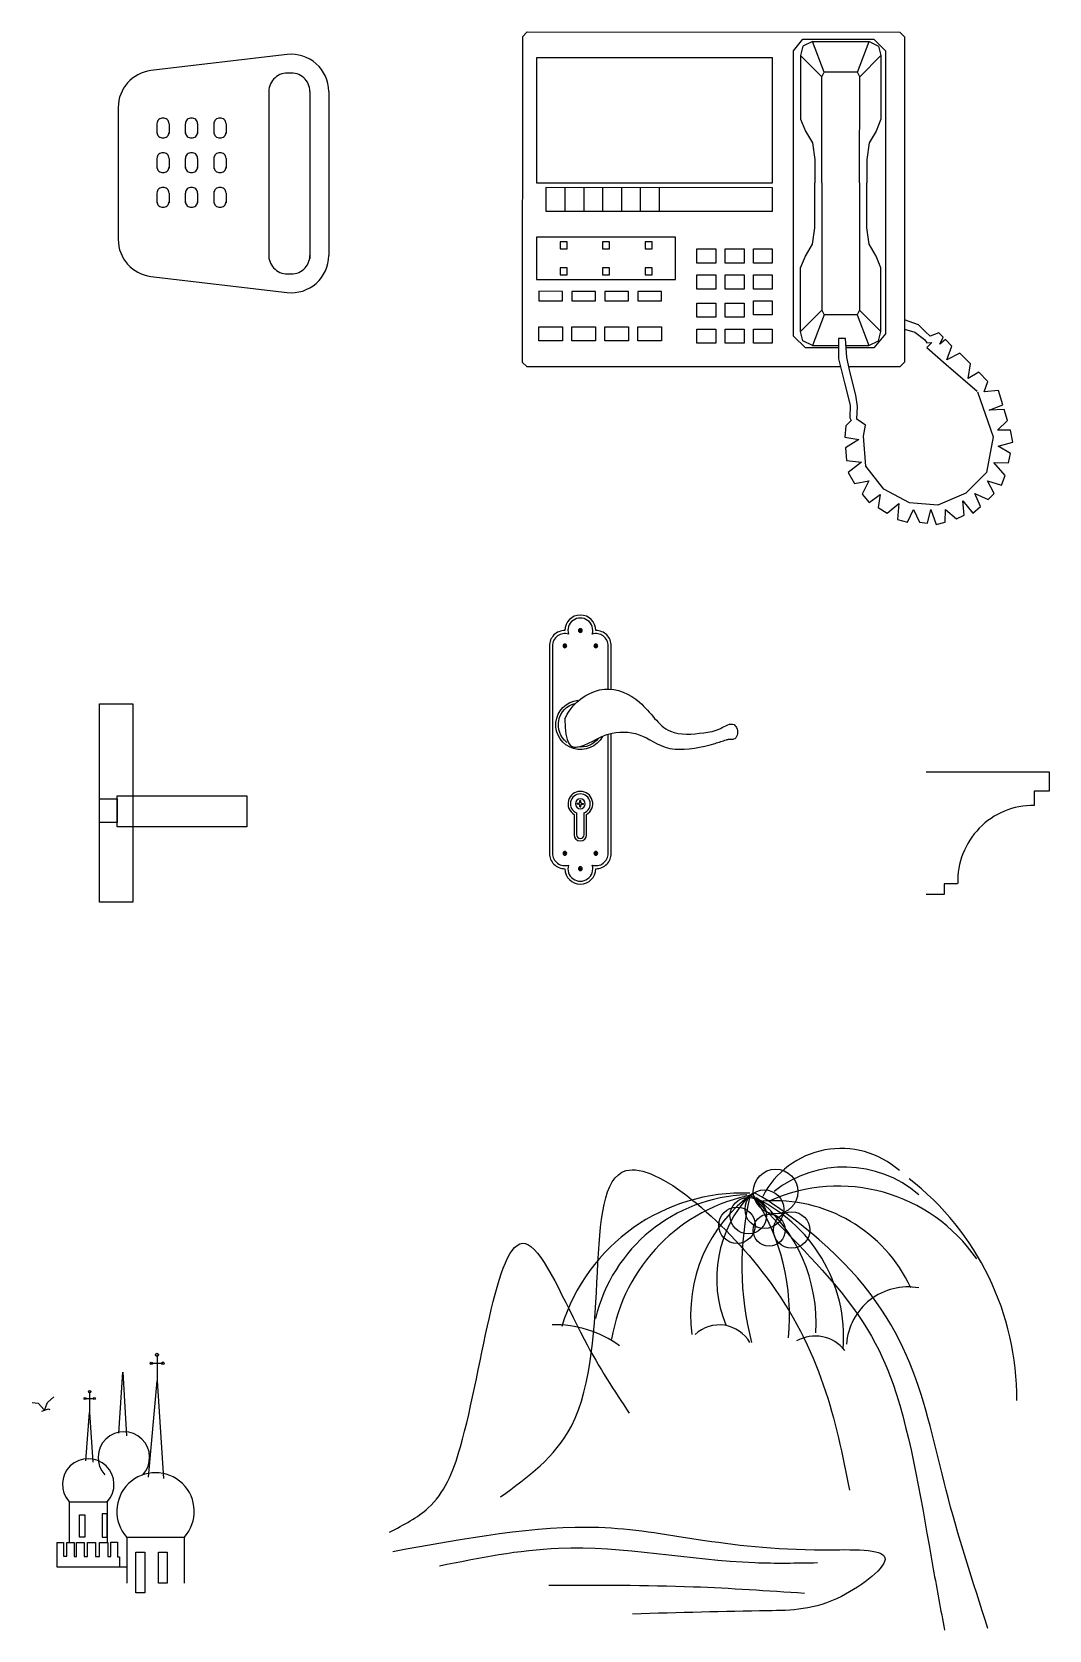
# Model space of a CAD drawing. Extents: x -42728 to 99010, y -18674 to 47645.
# Drawn here: x 56954 to 57776, y 5553 to 6844 of the extents above; entities that cross this region are included whole.
import ezdxf

# ---------------------------------------------------------------- set-up
doc = ezdxf.new("R2010")
doc.units = 0
doc.header["$LTSCALE"] = 100
doc.header["$MEASUREMENT"] = 0
doc.layers.get('0').update_dxf_attribs({"linetype": 'CONTINUOUS'})
for name, color, linetype in [('1', 1, 'CONTINUOUS'), ('2', 3, 'CONTINUOUS'), ('3', 4, 'CONTINUOUS'), ('9', 9, 'CONTINUOUS'), ('A-FURN', 7, 'CONTINUOUS'), ('ELEC', 7, 'CONTINUOUS'), ('PUB_TEXT', 7, 'CONTINUOUS'), ('WALL', 140, 'CONTINUOUS'), ('WINDOW', 2, 'CONTINUOUS'), ('电气', 2, 'CONTINUOUS')]:
    doc.layers.add(name, color=color, linetype=linetype)

# ---------------------------------------------------------------- blocks, each defined once
blk = doc.blocks.new('门把手')
at = {"layer": '2', "color": 2}
blk.add_lwpolyline([(-22.5, 92.8), (-22.5, 127.8, -0.414214), (-10, 140.2, -1), (15, 140.2, -0.414214), (27.5, 127.8), (27.5, -39.8, -0.414214), (15, -52.2, -1), (-10, -52.2, -0.414214), (-22.5, -39.8), (-22.5, 57.1)], format="xyb", dxfattribs=at)
blk.add_lwpolyline([(-2.5, -24.8), (-2.5, -8.4, -3.732051), (7.5, -8.4), (7.5, -24.8, -1)], format="xyb", close=True, dxfattribs=at)
blk.add_arc((2.3, 64), 20, 207.7289, 83.9003, dxfattribs=at)
blk.add_spline([(15.1, 68.9), (10.8, 76), (-17.1, 92.8), (-45.4, 82.3), (-70.2, 58.9), (-97.2, 57.6), (-110.6, 61.1), (-121.6, 64.2), (-124.1, 55.6), (-121.2, 52.3), (-118.5, 52.2), (-115.5, 51.9)], degree=3, dxfattribs=at)
blk.add_open_spline([(15.1, 68.9), (14.7, 47.7), (2.4, 42), (-18.2, 60.6), (-50.8, 56.9), (-66.5, 40.9), (-99.1, 46.2), (-112.3, 51), (-115.5, 51.9)], degree=3, knots=[0, 0, 0, 0, 9.134581, 26.256153, 38.420203, 52.094036, 62.366297, 65.251751, 65.251751, 65.251751, 65.251751], dxfattribs=at)
at = {"layer": '3'}
blk.add_line((2.8, -2.2), (2.2, -2.2), dxfattribs=at)
blk.add_lwpolyline([(-20, 92.9), (-20, 127.8, -0.504668), (-7.1, 137.3, -1.354249), (12.1, 137.3, -0.504668), (25, 127.8), (25, -39.8, -0.504668), (12.1, -49.3, -1.354249), (-7.1, -49.3, -0.504668), (-20, -39.8), (-20, 56.4)], format="xyb", dxfattribs=at)
blk.add_lwpolyline([(-0.5, -24.8), (-0.5, -7.2, -5.138733), (5.5, -7.2), (5.5, -24.8, -1)], format="xyb", close=True, dxfattribs=at)
for start, end in [(308.0923, 74.8683), (217.0686, 277.9122)]:
    blk.add_arc((2.3, 64), 18, start, end, dxfattribs=at)
at = {"layer": '9'}
for p, q in [((2.4, 140.4), (1.6, 140.4)), ((2.4, 140.4), (1.6, 140.4)), ((2.4, 140.1), (1.6, 140.1)), ((2.4, 141.1), (2.4, 140.4)), ((2.7, 140.4), (2.4, 140.1)), ((2.4, 140.4), (2.7, 140.1)), ((2.4, 140.1), (2.4, 139.4)), ((2.7, 141.1), (2.7, 140.4)), ((3.4, 140.4), (2.7, 140.4)), ((3.4, 140.4), (2.7, 140.4)), ((2.7, 140.1), (2.7, 139.4)), ((3.4, 140.1), (2.7, 140.1)), ((-10.2, 127.9), (-10.9, 127.9)), ((-10.2, 127.9), (-10.9, 127.9)), ((-10.2, 127.6), (-10.9, 127.6)), ((-10.2, 128.6), (-10.2, 127.9)), ((-9.8, 127.9), (-10.2, 127.6)), ((-10.2, 127.9), (-9.8, 127.6)), ((-10.2, 127.6), (-10.2, 126.9)), ((-9.8, 128.6), (-9.8, 127.9)), ((-9.1, 127.9), (-9.8, 127.9)), ((-9.1, 127.9), (-9.8, 127.9)), ((-9.8, 127.6), (-9.8, 126.9)), ((-9.1, 127.6), (-9.8, 127.6)), ((14.1, 127.9), (14.8, 127.9)), ((14.1, 127.9), (14.8, 127.9)), ((14.1, 127.6), (14.8, 127.6)), ((14.8, 128.6), (14.8, 127.9)), ((15.2, 127.9), (14.8, 127.6)), ((14.8, 127.9), (15.2, 127.6)), ((14.8, 127.6), (14.8, 126.9)), ((15.2, 128.6), (15.2, 127.9)), ((15.2, 127.9), (15.9, 127.9)), ((15.2, 127.9), (15.9, 127.9)), ((15.2, 127.6), (15.9, 127.6)), ((15.2, 127.6), (15.2, 126.9)), ((1.5, 0.5), (0, 0.5)), ((0, 0), (0, 0.5)), ((1.5, 0), (0, 0)), ((2.8, 2.8), (2.2, 2.8)), ((2.2, 1.2), (2.2, 2.8)), ((2.8, 1.2), (2.8, 2.8)), ((3.5, 0.5), (5, 0.5)), ((3.5, 0), (5, 0)), ((5, 0), (5, 0.5)), ((5, 0), (5, 0.5)), ((2.2, -2.2), (2.2, -0.7)), ((2.8, -2.2), (2.8, -0.7)), ((-10.2, -39.6), (-10.9, -39.6)), ((-10.2, -39.9), (-10.9, -39.9)), ((-10.2, -39.9), (-10.9, -39.9)), ((-10.2, -39.6), (-10.2, -38.9)), ((-9.8, -39.9), (-10.2, -39.6)), ((-10.2, -39.9), (-9.8, -39.6)), ((-10.2, -40.6), (-10.2, -39.9)), ((-9.8, -39.6), (-9.8, -38.9)), ((-9.1, -39.6), (-9.8, -39.6)), ((-9.1, -39.9), (-9.8, -39.9)), ((-9.1, -39.9), (-9.8, -39.9)), ((-9.8, -40.6), (-9.8, -39.9)), ((2.4, -52.1), (2.4, -51.4)), ((2.7, -52.1), (2.7, -51.4)), ((14.1, -39.6), (14.8, -39.6)), ((14.1, -39.9), (14.8, -39.9)), ((14.1, -39.9), (14.8, -39.9)), ((14.8, -39.6), (14.8, -38.9)), ((15.2, -39.9), (14.8, -39.6)), ((14.8, -39.9), (15.2, -39.6)), ((14.8, -40.6), (14.8, -39.9)), ((15.2, -39.6), (15.2, -38.9)), ((15.2, -39.6), (15.9, -39.6)), ((15.2, -39.9), (15.9, -39.9)), ((15.2, -39.9), (15.9, -39.9)), ((15.2, -40.6), (15.2, -39.9)), ((2.4, -52.1), (1.6, -52.1)), ((2.4, -52.4), (1.6, -52.4)), ((2.4, -52.4), (1.6, -52.4)), ((2.7, -52.4), (2.4, -52.1)), ((2.4, -52.4), (2.7, -52.1)), ((2.4, -53.1), (2.4, -52.4)), ((3.4, -52.1), (2.7, -52.1)), ((3.4, -52.4), (2.7, -52.4)), ((3.4, -52.4), (2.7, -52.4)), ((2.7, -53.1), (2.7, -52.4))]:
    blk.add_line(p, q, dxfattribs=at)
for centre, radius in [((-10, 127.8), 1.5), ((2.5, 140.2), 1.5), ((15, 127.8), 1.5), ((2.5, 0.2), 4), ((-10, -39.8), 1.5), ((15, -39.8), 1.5), ((2.5, -52.2), 1.5)]:
    blk.add_circle(centre, radius, dxfattribs=at)
for centre, radius, start, end in [((2.5, 140.2), 0.9, 170.4059, 189.5941), ((2.5, 140.2), 0.9, 80.4059, 99.5941), ((2.5, 140.2), 0.9, 260.4059, 279.5941), ((2.5, 140.2), 0.9, 350.4059, 9.5941), ((-10, 127.8), 0.9, 170.4059, 189.5941), ((-10, 127.8), 0.9, 80.4059, 99.5941), ((-10, 127.8), 0.9, 260.4059, 279.5941), ((-10, 127.8), 0.9, 350.4059, 9.5941), ((15, 127.8), 0.9, 170.4059, 189.5941), ((15, 127.8), 0.9, 80.4059, 99.5941), ((15, 127.8), 0.9, 260.4059, 279.5941), ((15, 127.8), 0.9, 350.4059, 9.5941), ((2.5, 0.2), 1, 104.4775, 165.5225), ((2.5, 0.2), 1, 14.4775, 75.5225), ((2.5, 0.2), 1, 194.4775, 255.5225), ((2.5, 0.2), 1, 284.4775, 345.5225), ((-10, -39.8), 0.9, 170.4059, 189.5941), ((-10, -39.8), 0.9, 80.4059, 99.5941), ((-10, -39.8), 0.9, 260.4059, 279.5941), ((-10, -39.8), 0.9, 350.4059, 9.5941), ((2.5, -52.2), 0.9, 80.4059, 99.5941), ((15, -39.8), 0.9, 170.4059, 189.5941), ((15, -39.8), 0.9, 80.4059, 99.5941), ((15, -39.8), 0.9, 260.4059, 279.5941), ((15, -39.8), 0.9, 350.4059, 9.5941), ((2.5, -52.2), 0.9, 170.4059, 189.5941), ((2.5, -52.2), 0.9, 260.4059, 279.5941), ((2.5, -52.2), 0.9, 350.4059, 9.5941)]:
    blk.add_arc(centre, radius, start, end, dxfattribs=at)
blk = doc.blocks.new('A$C6F5C03C8')
at = {"layer": 'WINDOW', "xscale": -1}
blk.add_blockref('门把手', (27.5, 64.8), dxfattribs=at)
blk = doc.blocks.new('A$C4FE02266')
at = {"layer": '1'}
blk.add_blockref('A$C6F5C03C8', (0, 0), dxfattribs=at)
blk = doc.blocks.new('A$C5DB312E9')
at = {"layer": 'WALL'}
for p, q in [((0, 99.2), (99.2, 99.2)), ((99.2, 99.2), (99.2, 83.5)), ((99.2, 83.5), (87.2, 83.5)), ((87.2, 83.5), (87.2, 72.1)), ((14.4, 0), (0, 0)), ((14.4, 8.6), (14.4, 0)), ((25.2, 8.6), (14.4, 8.6))]:
    blk.add_line(p, q, dxfattribs=at)
blk.add_arc((86.7, 10.9), 61.2, 89.5003, 181.8777, dxfattribs=at)
blk = doc.blocks.new('A$C4B127549')
at = {"layer": '1'}
blk.add_blockref('A$C5DB312E9', (0, 0), dxfattribs=at)
blk = doc.blocks.new('A$C0CF33B8C')
at = {"color": 0}
for points in [[(0, 160.2), (26.9, 160.2), (26.9, 0), (0, 0)], [(0, 83.7), (14.3, 83.7), (14.3, 64.4), (0, 64.4)], [(14.3, 85.9), (119.2, 85.9), (119.2, 60.9), (14.3, 60.9)]]:
    blk.add_lwpolyline(points, close=True, dxfattribs=at)
blk = doc.blocks.new('图案4')
at = {"color": 9}
for p, q in [((31.4, 167.2), (42.3, 167.2)), ((36.8, 175.1), (36.8, 150.9)), ((1.1, 101.9), (4.7, 158.8)), ((4.7, 158.8), (8.3, 99.5)), ((28.9, 60.7), (36.8, 150.9)), ((36.8, 150.9), (42.9, 59.5)), ((-65.5, 130.6), (-59.6, 135.7)), ((-26.2, 140.6), (-26.2, 121.3)), ((-80, 130.6), (-74.2, 129.9)), ((-74.2, 129.9), (-68.4, 123.3)), ((-71, 122.5), (-64.5, 124.6)), ((-68.4, 123.3), (-65.5, 130.6)), ((-64.5, 124.6), (-63.5, 124.1)), ((-30.5, 134.3), (-21.8, 134.3)), ((-29.8, 75.9), (-26.2, 121.3)), ((-26.2, 121.3), (-23.2, 74.7)), ((-45.4, 37.7), (-45.4, 0.4)), ((-9.7, 37.7), (-9.7, 0.4)), ((-6.5, 0), (0, 0)), ((-6.5, -13.6), (-6.5, 0)), ((0, 0), (0, -13.9)), ((8.6, 4.5), (8.6, -38.5)), ((62.2, 4.5), (62.2, -38.5)), ((-56.7, -0.4), (-50.7, -0.4)), ((-56.7, -0.4), (-56.7, -23.1)), ((-50.7, -0.4), (-50.7, -13.3)), ((-50.7, -13.3), (-47.6, -13.3)), ((-47.6, -0.3), (-40.8, -0.3)), ((-47.6, -13.3), (-47.6, -0.3)), ((-40.8, -0.3), (-40.8, -13.6)), ((-40.8, -13.6), (-38.5, -13.6)), ((-38.5, -0.3), (-31.3, -0.3)), ((-38.5, -13.6), (-38.5, -0.3)), ((-31.3, -0.3), (-31.3, -13.6)), ((-31.3, -13.6), (-28.2, -13.6)), ((-28.2, -0.3), (-20.8, -0.3)), ((-28.2, -13.6), (-28.2, -0.3)), ((-20.8, -0.3), (-20.8, -13.6)), ((-20.8, -13.6), (-17, -13.6)), ((-17, -0.3), (-9.2, -0.3)), ((-17, -13.6), (-17, -0.3)), ((-9.2, -0.3), (-9.2, -13.6)), ((-9.2, -13.6), (-6.5, -13.6)), ((0, -13.9), (1.7, -13.9)), ((1.7, -13.9), (1.7, -23.5)), ((-56.7, -23.1), (8.6, -23.1))]:
    blk.add_line(p, q, dxfattribs=at)
for p, q in [((-45.4, 37.7), (-9.7, 37.7)), ((-35.6, 4.5), (-35.6, 25.5)), ((-35.6, 25.5), (-30.8, 25.5)), ((-30.8, 25.5), (-30.8, 4.5)), ((-14.5, 26.4), (-14.5, 4.5)), ((-9.7, 26.4), (-14.5, 26.4)), ((-9.7, 4.5), (-9.7, 26.4)), ((-30.8, 4.5), (-35.6, 4.5)), ((-14.5, 4.5), (-9.7, 4.5)), ((8.6, 4.5), (62.2, 4.5)), ((17.1, -47.5), (17.1, -9.3)), ((17.1, -9.3), (25.3, -9.3)), ((25.3, -9.3), (25.3, -47.5)), ((38.2, -38.5), (38.2, -9.3)), ((38.2, -9.3), (46.4, -9.3)), ((46.4, -9.3), (46.4, -38.5)), ((46.4, -38.5), (38.2, -38.5)), ((25.3, -47.5), (17.1, -47.5))]:
    blk.add_line(p, q)
for centre, radius in [((31.4, 167.2), 1.15), ((36.8, 175.1), 1.43), ((42.3, 167.2), 1.24), ((-30.5, 134.3), 0.923), ((-26.2, 140.6), 1.15), ((-21.8, 134.3), 0.988)]:
    blk.add_circle(centre, radius)
blk.add_arc((5.8, 79), 24.1, 317.8105, 222.1895, dxfattribs=at)
for centre, radius in [((-27.5, 53.9), 24.1), ((35.4, 28.7), 36.2)]:
    blk.add_arc(centre, radius, 317.8105, 222.1895)
blk = doc.blocks.new('A$C6F4C7394')
at = {"layer": 'ELEC', "xscale": 0.864, "yscale": 0.864, "zscale": 0.864}
blk.add_blockref('图案4', (69.2, 41), dxfattribs=at)
blk = doc.blocks.new('图案2')
at = {"color": 9}
for centre, radius in [((39.22, 175.6), 11.27), ((25.42, 163.43), 9.25), ((33.54, 166.68), 9.77), ((19.74, 158.57), 9.18), ((35.97, 156.13), 8.11), ((47.34, 156.13), 9.18)]:
    blk.add_circle(centre, radius, dxfattribs=at)
for centre, radius, start, end in [((72.26, 152.92), 44.42, 48.42104, 152.87836), ((73.97, 130.63), 57.32, 49.12085, 128.33569), ((70.96, 93.77), 84.54, 34.39835, 114.44637), ((20.03, 70.82), 140.98, 359.7286, 52.1113), ((22.7, 79.09), 95.76, 87.88494, 162.76365), ((27.49, 92.59), 81.44, 92.03164, 166.55606), ((44.37, 86.35), 89.17, 100.6734, 170.55549), ((71.7, 113.48), 75.38, 125.57171, 187.67448), ((71.12, 131.68), 61.67, 136.69876, 202.29729), ((177.07, 137.92), 154.9, 166.84625, 194.41423), ((-4.04, 102.07), 77.59, 355.59538, 66.38387), ((-64.81, 112.74), 111.07, 354.33939, 33.45727), ((-21.36, 109.25), 81.04, 356.44545, 51.14251), ((38.59, 95.14), 75.82, 24.79122, 94.43778), ((105.99, 96.3), 31.12, 79.82992, 175.86324), ((-72.08, 52.9), 55.4, 54.0261, 91.60991), ((10.82, 90.42), 17.81, 30.09658, 133.18852), ((59.11, 83.51), 19.1, 38.13727, 119.2654)]:
    blk.add_arc(centre, radius, start, end, dxfattribs=at)
for points in [[(-99.62, 21.49), (-63.89, 57.18), (-36.29, 186.14), (34.35, 132.61), (76.57, 24.74)], [(146.4, -45.02), (125.29, 24.74), (61.14, 151.27), (27.86, 174.79), (62.77, 135.86), (98.49, 78.27), (118.79, -15.01), (124.47, -45.83)], [(-155.64, 3.65), (-136.15, 15.81), (-119.91, 46.63), (-85.81, 148.83), (-57.4, 100.98), (-34.66, 63.67)], [(-154.02, -6.09), (-50.09, 6.08), (63.58, -5.28), (94.43, -9.33), (72.51, -28.8), (35.16, -36.1), (-33.04, -37.72)], [(-130.47, -13.39), (-70.39, -4.46), (28.67, -11.76), (60.33, -11.76)], [(-75.26, -23.12), (-2.19, -23.93), (53.84, -27.17)]]:
    blk.add_spline(points, degree=3, dxfattribs=at)
blk = doc.blocks.new('A$C62076403')
at = {"layer": 'ELEC', "xscale": 1.6, "yscale": 1.6, "zscale": 1.6}
blk.add_blockref('图案2', (249, 73.3), dxfattribs=at)
blk = doc.blocks.new('A$C70887222')
at = {"layer": '电气', "color": 4, "linetype": 'ByBlock'}
for p, q in [((0.1, 394.2, 0), (0, 131.3, 0)), ((3.9, 398, 0), (0.1, 394.2, 0)), ((3.9, 398, 0), (304.9, 397.9, 0)), ((304.9, 397.9, 0), (308.7, 394.1, 0)), ((308.7, 394.1, 0), (308.6, 131.2, 0)), ((0, 131.3, 0), (3.8, 127.5, 0)), ((308.6, 131.2, 0), (304.8, 127.4, 0)), ((257.1, 127.4, 0), (3.8, 127.5, 0)), ((304.8, 127.4, 0), (263.7, 127.4, 0))]:
    blk.add_line(p, q, dxfattribs=at)
at = {"layer": '电气', "color": 3, "linetype": 'ByBlock'}
for p, q in [((219.1, 382.7, 0), (226.7, 392.2, 0)), ((226.7, 392.2, 0), (283.9, 392.2, 0)), ((234.4, 390.3, 0), (226.7, 386.5, 0)), ((243.9, 365.6, 0), (234.4, 390.3, 0)), ((234.4, 390.3, 0), (280.1, 390.3, 0)), ((270.6, 365.6, 0), (280.1, 390.3, 0)), ((280.1, 390.3, 0), (287.7, 386.5, 0)), ((283.9, 392.2, 0), (293.4, 382.7, 0)), ((202, 377, 0), (11.5, 377, 0)), ((11.5, 377, 0), (11.5, 276.1, 0)), ((202, 276, 0), (202, 377, 0)), ((219.1, 152.2, 0), (219.1, 382.7, 0)), ((226.7, 386.5, 0), (224.8, 378.9, 0)), ((224.8, 378.9, 0), (242, 361.8, 0)), ((224.8, 378.9, 0), (224.8, 327.5, 0)), ((289.6, 378.9, 0), (272.5, 361.8, 0)), ((287.7, 386.5, 0), (289.6, 378.9, 0)), ((289.6, 378.9, 0), (289.6, 327.5, 0)), ((293.4, 382.7, 0), (293.4, 154.1, 0)), ((242, 361.8, 0), (243.9, 365.6, 0)), ((242, 276, 0), (242, 361.8, 0)), ((270.6, 365.6, 0), (243.9, 365.6, 0)), ((272.5, 361.8, 0), (270.6, 365.6, 0)), ((272.4, 276, 0), (272.5, 361.8, 0)), ((224.8, 327.5, 0), (228.6, 317.9, 0)), ((289.6, 327.5, 0), (285.8, 317.9, 0)), ((228.6, 317.9, 0), (234.4, 308.4, 0)), ((285.8, 317.9, 0), (280.1, 308.4, 0)), ((234.4, 308.4, 0), (236.3, 295.1, 0)), ((280.1, 308.4, 0), (278.2, 295.1, 0)), ((236.3, 295.1, 0), (236.2, 276, 0)), ((278.2, 295.1, 0), (278.2, 276, 0)), ((11.5, 276.1, 0), (202, 276, 0)), ((202, 272.2, 0), (19.1, 272.3, 0)), ((19.1, 272.3, 0), (19.1, 253.2, 0)), ((34.3, 272.3, 0), (34.3, 253.2, 0)), ((49.6, 272.3, 0), (49.6, 253.2, 0)), ((64.8, 272.3, 0), (64.8, 253.2, 0)), ((80, 272.3, 0), (80, 253.2, 0)), ((95.3, 272.3, 0), (95.3, 253.2, 0)), ((110.5, 272.3, 0), (110.5, 253.2, 0)), ((202, 253.2, 0), (202, 272.2, 0)), ((236.2, 239.8, 0), (236.2, 276, 0)), ((242, 276, 0), (241.9, 173.2, 0)), ((272.4, 276, 0), (272.4, 173.2, 0)), ((278.2, 239.8, 0), (278.2, 276, 0)), ((19.1, 253.2, 0), (202, 253.2, 0)), ((234.3, 226.5, 0), (236.2, 239.8, 0)), ((280.1, 226.5, 0), (278.2, 239.8, 0)), ((11.5, 232.3, 0), (11.4, 198, 0)), ((123.8, 232.2, 0), (11.5, 232.3, 0)), ((36.2, 228.5, 0), (30.5, 228.5, 0)), ((30.5, 228.5, 0), (30.5, 222.7, 0)), ((30.5, 222.7, 0), (36.2, 222.7, 0)), ((36.2, 222.7, 0), (36.2, 228.5, 0)), ((64.8, 228.4, 0), (64.8, 222.7, 0)), ((70.5, 228.4, 0), (64.8, 228.4, 0)), ((64.8, 222.7, 0), (70.5, 222.7, 0)), ((70.5, 222.7, 0), (70.5, 228.4, 0)), ((99.1, 228.4, 0), (99.1, 222.7, 0)), ((104.8, 228.4, 0), (99.1, 228.4, 0)), ((99.1, 222.7, 0), (104.8, 222.7, 0)), ((104.8, 222.7, 0), (104.8, 228.4, 0)), ((123.8, 198, 0), (123.8, 232.2, 0)), ((141, 222.7, 0), (156.2, 222.7, 0)), ((141, 211.3, 0), (141, 222.7, 0)), ((156.2, 222.7, 0), (156.2, 211.3, 0)), ((163.8, 211.3, 0), (163.8, 222.7, 0)), ((163.8, 222.7, 0), (179.1, 222.7, 0)), ((179.1, 222.7, 0), (179.1, 211.3, 0)), ((186.7, 222.7, 0), (201.9, 222.7, 0)), ((186.7, 211.3, 0), (186.7, 222.7, 0)), ((201.9, 222.7, 0), (201.9, 211.3, 0)), ((228.6, 217, 0), (234.3, 226.5, 0)), ((285.8, 217, 0), (280.1, 226.5, 0)), ((30.5, 207.5, 0), (30.5, 201.8, 0)), ((36.2, 207.5, 0), (30.5, 207.5, 0)), ((36.2, 201.8, 0), (36.2, 207.5, 0)), ((64.8, 207.5, 0), (64.8, 201.8, 0)), ((70.5, 207.5, 0), (64.8, 207.5, 0)), ((70.5, 201.8, 0), (70.5, 207.5, 0)), ((99.1, 207.5, 0), (99.1, 201.8, 0)), ((104.8, 207.5, 0), (99.1, 207.5, 0)), ((104.8, 201.8, 0), (104.8, 207.5, 0)), ((156.2, 211.3, 0), (141, 211.3, 0)), ((179.1, 211.3, 0), (163.8, 211.3, 0)), ((201.9, 211.3, 0), (186.7, 211.3, 0)), ((224.8, 207.5, 0), (228.6, 217, 0)), ((224.8, 156, 0), (224.8, 207.5, 0)), ((289.6, 207.4, 0), (285.8, 217, 0)), ((289.6, 156, 0), (289.6, 207.4, 0)), ((11.4, 198, 0), (123.8, 198, 0)), ((30.5, 201.8, 0), (36.2, 201.8, 0)), ((64.8, 201.8, 0), (70.5, 201.8, 0)), ((99.1, 201.8, 0), (104.8, 201.8, 0)), ((141, 201.8, 0), (156.2, 201.8, 0)), ((141, 190.3, 0), (141, 201.8, 0)), ((156.2, 201.8, 0), (156.2, 190.3, 0)), ((163.8, 201.8, 0), (179.1, 201.8, 0)), ((163.8, 190.3, 0), (163.8, 201.8, 0)), ((179.1, 201.8, 0), (179.1, 190.3, 0)), ((186.7, 201.8, 0), (201.9, 201.7, 0)), ((186.7, 190.3, 0), (186.7, 201.8, 0)), ((201.9, 201.7, 0), (201.9, 190.3, 0)), ((32.4, 188.4, 0), (13.3, 188.5, 0)), ((13.3, 188.5, 0), (13.3, 180.8, 0)), ((13.3, 180.8, 0), (32.4, 180.8, 0)), ((32.4, 180.8, 0), (32.4, 188.4, 0)), ((59.1, 188.4, 0), (40, 188.4, 0)), ((40, 188.4, 0), (40, 180.8, 0)), ((40, 180.8, 0), (59.1, 180.8, 0)), ((59.1, 180.8, 0), (59.1, 188.4, 0)), ((85.7, 188.4, 0), (66.7, 188.4, 0)), ((66.7, 188.4, 0), (66.7, 180.8, 0)), ((66.7, 180.8, 0), (85.7, 180.8, 0)), ((85.7, 180.8, 0), (85.7, 188.4, 0)), ((93.4, 188.4, 0), (93.4, 180.8, 0)), ((112.4, 188.4, 0), (93.4, 188.4, 0)), ((93.4, 180.8, 0), (112.4, 180.8, 0)), ((112.4, 180.8, 0), (112.4, 188.4, 0)), ((156.2, 190.3, 0), (141, 190.3, 0)), ((179.1, 190.3, 0), (163.8, 190.3, 0)), ((201.9, 190.3, 0), (186.7, 190.3, 0)), ((186.7, 169.4, 0), (186.7, 180.8, 0)), ((186.7, 180.8, 0), (201.9, 180.8, 0)), ((201.9, 180.8, 0), (201.9, 169.4, 0)), ((141, 167.5, 0), (141, 178.9, 0)), ((141, 178.9, 0), (156.2, 178.9, 0)), ((156.2, 178.9, 0), (156.2, 167.5, 0)), ((163.8, 167.5, 0), (163.8, 178.9, 0)), ((163.8, 178.9, 0), (179.1, 178.9, 0)), ((179.1, 178.9, 0), (179.1, 167.5, 0)), ((201.9, 169.4, 0), (186.7, 169.4, 0)), ((224.8, 156, 0), (241.9, 173.2, 0)), ((243.8, 169.4, 0), (234.3, 144.6, 0)), ((241.9, 173.2, 0), (243.8, 169.4, 0)), ((270.5, 169.4, 0), (243.8, 169.4, 0)), ((272.4, 173.2, 0), (270.5, 169.4, 0)), ((270.5, 169.4, 0), (280, 144.6, 0)), ((289.6, 156, 0), (272.4, 173.2, 0)), ((13.3, 148.4, 0), (13.3, 159.9, 0)), ((13.3, 159.9, 0), (32.4, 159.9, 0)), ((32.4, 159.9, 0), (32.4, 148.4, 0)), ((40, 148.4, 0), (40, 159.9, 0)), ((40, 159.9, 0), (59.1, 159.9, 0)), ((59.1, 159.9, 0), (59.1, 148.4, 0)), ((66.7, 148.4, 0), (66.7, 159.9, 0)), ((66.7, 159.9, 0), (85.7, 159.9, 0)), ((85.7, 159.9, 0), (85.7, 148.4, 0)), ((93.3, 148.4, 0), (93.4, 159.9, 0)), ((93.4, 159.9, 0), (112.4, 159.9, 0)), ((112.4, 159.9, 0), (112.4, 148.4, 0)), ((156.2, 167.5, 0), (141, 167.5, 0)), ((141, 157.9, 0), (156.2, 157.9, 0)), ((141, 146.5, 0), (141, 157.9, 0)), ((156.2, 157.9, 0), (156.2, 146.5, 0)), ((179.1, 167.5, 0), (163.8, 167.5, 0)), ((163.8, 157.9, 0), (179.1, 157.9, 0)), ((163.8, 146.5, 0), (163.8, 157.9, 0)), ((179.1, 157.9, 0), (179.1, 146.5, 0)), ((186.7, 146.5, 0), (186.7, 157.9, 0)), ((186.7, 157.9, 0), (201.9, 157.9, 0)), ((201.9, 157.9, 0), (201.9, 146.5, 0)), ((226.7, 148.4, 0), (224.8, 156, 0)), ((287.7, 148.4, 0), (289.6, 156, 0)), ((320, 161.3, 0), (308.6, 165.5, 0)), ((308.6, 157.9, 0), (317, 155.6, 0)), ((317, 155.6, 0), (324.7, 149.5, 0)), ((325.4, 155.9, 0), (320, 161.3, 0)), ((329.4, 152.2, 0), (325.4, 155.9, 0)), ((32.4, 148.4, 0), (13.3, 148.4, 0)), ((59.1, 148.4, 0), (40, 148.4, 0)), ((85.7, 148.4, 0), (66.7, 148.4, 0)), ((112.4, 148.4, 0), (93.3, 148.4, 0)), ((156.2, 146.5, 0), (141, 146.5, 0)), ((179.1, 146.5, 0), (163.8, 146.5, 0)), ((201.9, 146.5, 0), (186.7, 146.5, 0)), ((228.6, 142.7, 0), (219.1, 152.2, 0)), ((234.3, 144.6, 0), (226.7, 148.4, 0)), ((255.4, 142.7, 0), (228.6, 142.7, 0)), ((234.3, 144.6, 0), (255.4, 144.6, 0)), ((261, 150.3, 0), (255.3, 150.3, 0)), ((255.3, 150.3, 0), (255.5, 133.9, 0)), ((262.1, 135, 0), (261, 150.3, 0)), ((261.4, 144.6, 0), (280, 144.6, 0)), ((283.8, 142.7, 0), (261.5, 142.7, 0)), ((280, 144.6, 0), (287.7, 148.4, 0)), ((293.4, 154.1, 0), (283.8, 142.7, 0)), ((324.7, 149.5, 0), (326.8, 146.8, 0)), ((330.8, 147.2, 0), (326.8, 143.1, 0)), ((326.8, 146.8, 0), (330.8, 147.2, 0)), ((326.8, 143.1, 0), (342.2, 129.4, 0)), ((336.5, 154.9, 0), (329.4, 152.2, 0)), ((339.8, 151.5, 0), (336.5, 154.9, 0)), ((337.2, 145.8, 0), (339.8, 151.5, 0)), ((341.9, 149.5, 0), (337.2, 145.8, 0)), ((346.9, 144.1, 0), (341.9, 149.5, 0)), ((342.9, 133.1, 0), (346.9, 144.1, 0)), ((255.5, 133.9, 0), (260.2, 114.6, 0)), ((264.8, 122.7, 0), (262.1, 135, 0)), ((342.2, 129.4, 0), (367.4, 107.9, 0)), ((353.3, 138.4, 0), (342.9, 133.1, 0)), ((362, 130, 0), (353.3, 138.4, 0)), ((360, 118, 0), (362, 130, 0)), ((269.4, 104.6, 0), (264.8, 122.7, 0)), ((368.7, 123.3, 0), (360, 118, 0)), ((376.1, 115.6, 0), (368.7, 123.3, 0)), ((260.2, 114.6, 0), (264.8, 96.5, 0)), ((270.6, 95.3, 0), (269.4, 104.6, 0)), ((367.7, 107.2, 0), (380.4, 71, 0)), ((373.1, 107.2, 0), (376.1, 115.6, 0)), ((384.7, 108.4, 0), (373.1, 107.2, 0)), ((388.1, 96.8, 0), (384.7, 108.4, 0)), ((264.8, 96.5, 0), (264.4, 86.4, 0)), ((270.2, 85.3, 0), (270.6, 95.3, 0)), ((377, 92.6, 0), (388.1, 96.8, 0)), ((389.3, 93, 0), (377, 92.6, 0)), ((392, 84.1, 0), (389.3, 93, 0)), ((261.3, 79.9, 0), (260.5, 70.6, 0)), ((265.6, 84.1, 0), (261.3, 79.9, 0)), ((264.4, 86.4, 0), (265.6, 84.1, 0)), ((277.1, 80.3, 0), (270.2, 85.3, 0)), ((275.6, 71.4, 0), (277.1, 80.3, 0)), ((383.9, 76.4, 0), (392, 84.1, 0)), ((260.5, 70.6, 0), (271.7, 68.7, 0)), ((271.7, 68.7, 0), (260.9, 62.1, 0)), ((277.5, 47.1, 0), (275.6, 71.4, 0)), ((380.4, 71, 0), (375, 42, 0)), ((394.3, 76.4, 0), (383.9, 76.4, 0)), ((384.3, 63.3, 0), (396.2, 66.7, 0)), ((396.2, 66.7, 0), (394.3, 76.4, 0)), ((260.9, 62.1, 0), (261.7, 51.7, 0)), ((261.7, 51.7, 0), (274, 50.5, 0)), ((394.3, 57.5, 0), (384.3, 63.3, 0)), ((392.8, 49.8, 0), (394.3, 57.5, 0)), ((274, 50.5, 0), (263.2, 42.1, 0)), ((263.2, 42.1, 0), (268.2, 33.2, 0)), ((292.1, 28.6, 0), (277.5, 47.1, 0)), ((375, 42, 0), (358.1, 25.5, 0)), ((390.1, 39.7, 0), (380.8, 50.1, 0)), ((380.8, 50.1, 0), (392.8, 49.8, 0)), ((387, 32, 0), (390.1, 39.7, 0)), ((268.2, 33.2, 0), (279.8, 35.5, 0)), ((279.8, 35.5, 0), (274.4, 24.7, 0)), ((312.6, 17.7, 0), (292.1, 28.6, 0)), ((375.8, 35.5, 0), (387, 32, 0)), ((381.2, 25.1, 0), (375.8, 35.5, 0)), ((274.4, 24.7, 0), (280.2, 17.8, 0)), ((280.2, 17.8, 0), (289.1, 24.3, 0)), ((289.1, 24.3, 0), (287.5, 13.9, 0)), ((287.5, 13.9, 0), (294.8, 9.3, 0)), ((294.8, 9.3, 0), (304.1, 17, 0)), ((304.1, 17, 0), (302.9, 4.2, 0)), ((335.7, 15.8, 0), (312.6, 17.7, 0)), ((358.1, 25.5, 0), (335.7, 15.8, 0)), ((355.7, 19.3, 0), (363.8, 9.3, 0)), ((356.9, 7.7, 0), (355.7, 19.3, 0)), ((363.8, 9.3, 0), (370, 14.7, 0)), ((365.4, 25.1, 0), (376.2, 20.4, 0)), ((370, 14.7, 0), (365.4, 25.1, 0)), ((376.2, 20.4, 0), (381.2, 25.1, 0)), ((302.9, 4.2, 0), (311, 1.9, 0)), ((311, 1.9, 0), (316, 12.3, 0)), ((316, 12.3, 0), (320.7, 1.9, 0)), ((320.7, 1.9, 0), (327.2, 1.2, 0)), ((327.2, 1.2, 0), (329.9, 12.3, 0)), ((329.9, 12.3, 0), (334.2, 0, 0)), ((334.2, 0, 0), (341.5, 1.9, 0)), ((341.5, 1.9, 0), (341.9, 12.3, 0)), ((341.9, 12.3, 0), (350.7, 4.6, 0)), ((350.7, 4.6, 0), (356.9, 7.7, 0))]:
    blk.add_line(p, q, dxfattribs=at)
blk = doc.blocks.new('FURN11')
at = {"layer": 'A-FURN', "color": 7}
for p, q in [((-78.5, 103.1), (-188.5, 90.1)), ((-93.2, 73.3), (-93.2, -62)), ((-60.2, 73.3), (-60.2, -62)), ((-45, 73.3), (-45, -59.3)), ((-215, 60.3), (-215, -46.3)), ((-183.8, 47.2), (-183.8, 39.4)), ((-173.9, 47.2), (-173.9, 39.4)), ((-160.8, 47.2), (-160.8, 39.4)), ((-150.9, 47.2), (-150.9, 39.4)), ((-137.8, 47.2), (-137.8, 39.4)), ((-127.9, 47.2), (-127.9, 39.4)), ((-183.8, 19.2), (-183.8, 11.4)), ((-173.9, 19.2), (-173.9, 11.4)), ((-160.8, 19.2), (-160.8, 11.4)), ((-150.9, 19.2), (-150.9, 11.4)), ((-137.8, 19.2), (-137.8, 11.4)), ((-127.9, 19.2), (-127.9, 11.4)), ((-183.8, -8.8), (-183.8, -16.6)), ((-173.9, -8.8), (-173.9, -16.6)), ((-160.8, -8.8), (-160.8, -16.6)), ((-150.9, -8.8), (-150.9, -16.6)), ((-137.8, -8.8), (-137.8, -16.6)), ((-127.9, -8.8), (-127.9, -16.6)), ((-188.5, -76.1), (-78.5, -89.1))]:
    blk.add_line(p, q, dxfattribs=at)
for centre, radius, start, end in [((-75, 73.3), 30, 0, 96.7098), ((-185, 60.3), 30, 96.7098, 180), ((-78.5, 73.3), 14.8, 83.2902, 180), ((-75, 73.3), 14.8, 0, 96.7098), ((-179.3, 47.2), 4.43, 83.2902, 180), ((-179.3, 40.2), 4.43, 180, 276.7098), ((-178.3, 47.2), 4.43, 0, 96.7098), ((-178.3, 40.2), 4.43, 263.2902, 0), ((-156.3, 47.2), 4.43, 83.2902, 180), ((-156.3, 40.2), 4.43, 180, 276.7098), ((-155.3, 47.2), 4.43, 0, 96.7098), ((-155.3, 40.2), 4.43, 263.2902, 0), ((-133.3, 47.2), 4.43, 83.2902, 180), ((-133.3, 40.2), 4.43, 180, 276.7098), ((-132.3, 47.2), 4.43, 0, 96.7098), ((-132.3, 40.2), 4.43, 263.2902, 0), ((-179.3, 19.2), 4.43, 83.2902, 180), ((-178.3, 19.2), 4.43, 0, 96.7098), ((-156.3, 19.2), 4.43, 83.2902, 180), ((-155.3, 19.2), 4.43, 0, 96.7098), ((-133.3, 19.2), 4.43, 83.2902, 180), ((-132.3, 19.2), 4.43, 0, 96.7098), ((-179.3, 12.2), 4.43, 180, 276.7098), ((-178.3, 12.2), 4.43, 263.2902, 0), ((-156.3, 12.2), 4.43, 180, 276.7098), ((-155.3, 12.2), 4.43, 263.2902, 0), ((-133.3, 12.2), 4.43, 180, 276.7098), ((-132.3, 12.2), 4.43, 263.2902, 0), ((-179.3, -8.8), 4.43, 83.2902, 180), ((-178.3, -8.8), 4.43, 0, 96.7098), ((-156.3, -8.8), 4.43, 83.2902, 180), ((-155.3, -8.8), 4.43, 0, 96.7098), ((-133.3, -8.8), 4.43, 83.2902, 180), ((-132.3, -8.8), 4.43, 0, 96.7098), ((-179.3, -15.8), 4.43, 180, 276.7098), ((-178.3, -15.8), 4.43, 263.2902, 0), ((-156.3, -15.8), 4.43, 180, 276.7098), ((-155.3, -15.8), 4.43, 263.2902, 0), ((-133.3, -15.8), 4.43, 180, 276.7098), ((-132.3, -15.8), 4.43, 263.2902, 0), ((-185, -46.3), 30, 180, 263.2902), ((-78.5, -59.3), 14.8, 180, 276.7098), ((-75, -59.3), 30, 263.2902, 0), ((-75, -59.3), 14.8, 263.2902, 0)]:
    blk.add_arc(centre, radius, start, end, dxfattribs=at)

msp = doc.modelspace()

# ---------------------------------------------------------------- block references
for name, p in [('A$C70887222', (57350.08809, 6446.38751, 0)), ('FURN11', (57238.68187, 6723.03676, 0))]:
    msp.add_blockref(name, p)
at = {"layer": 'PUB_TEXT', "color": 3}
for name, p in [('A$C62076403', (57242.92973, 5553.36674)), ('A$C6F4C7394', (56954.0462, 5583.40971))]:
    msp.add_blockref(name, p, dxfattribs=at)
at = {"layer": 'WINDOW', "color": 3}
for name, p in [('A$C4FE02266', (57371.96501, 6155.83624)), ('A$C0CF33B8C', (57008.48486, 6141.2831)), ('A$C4B127549', (57676.29497, 6147.48438))]:
    msp.add_blockref(name, p, dxfattribs=at)

doc.saveas('drawing.dxf')
